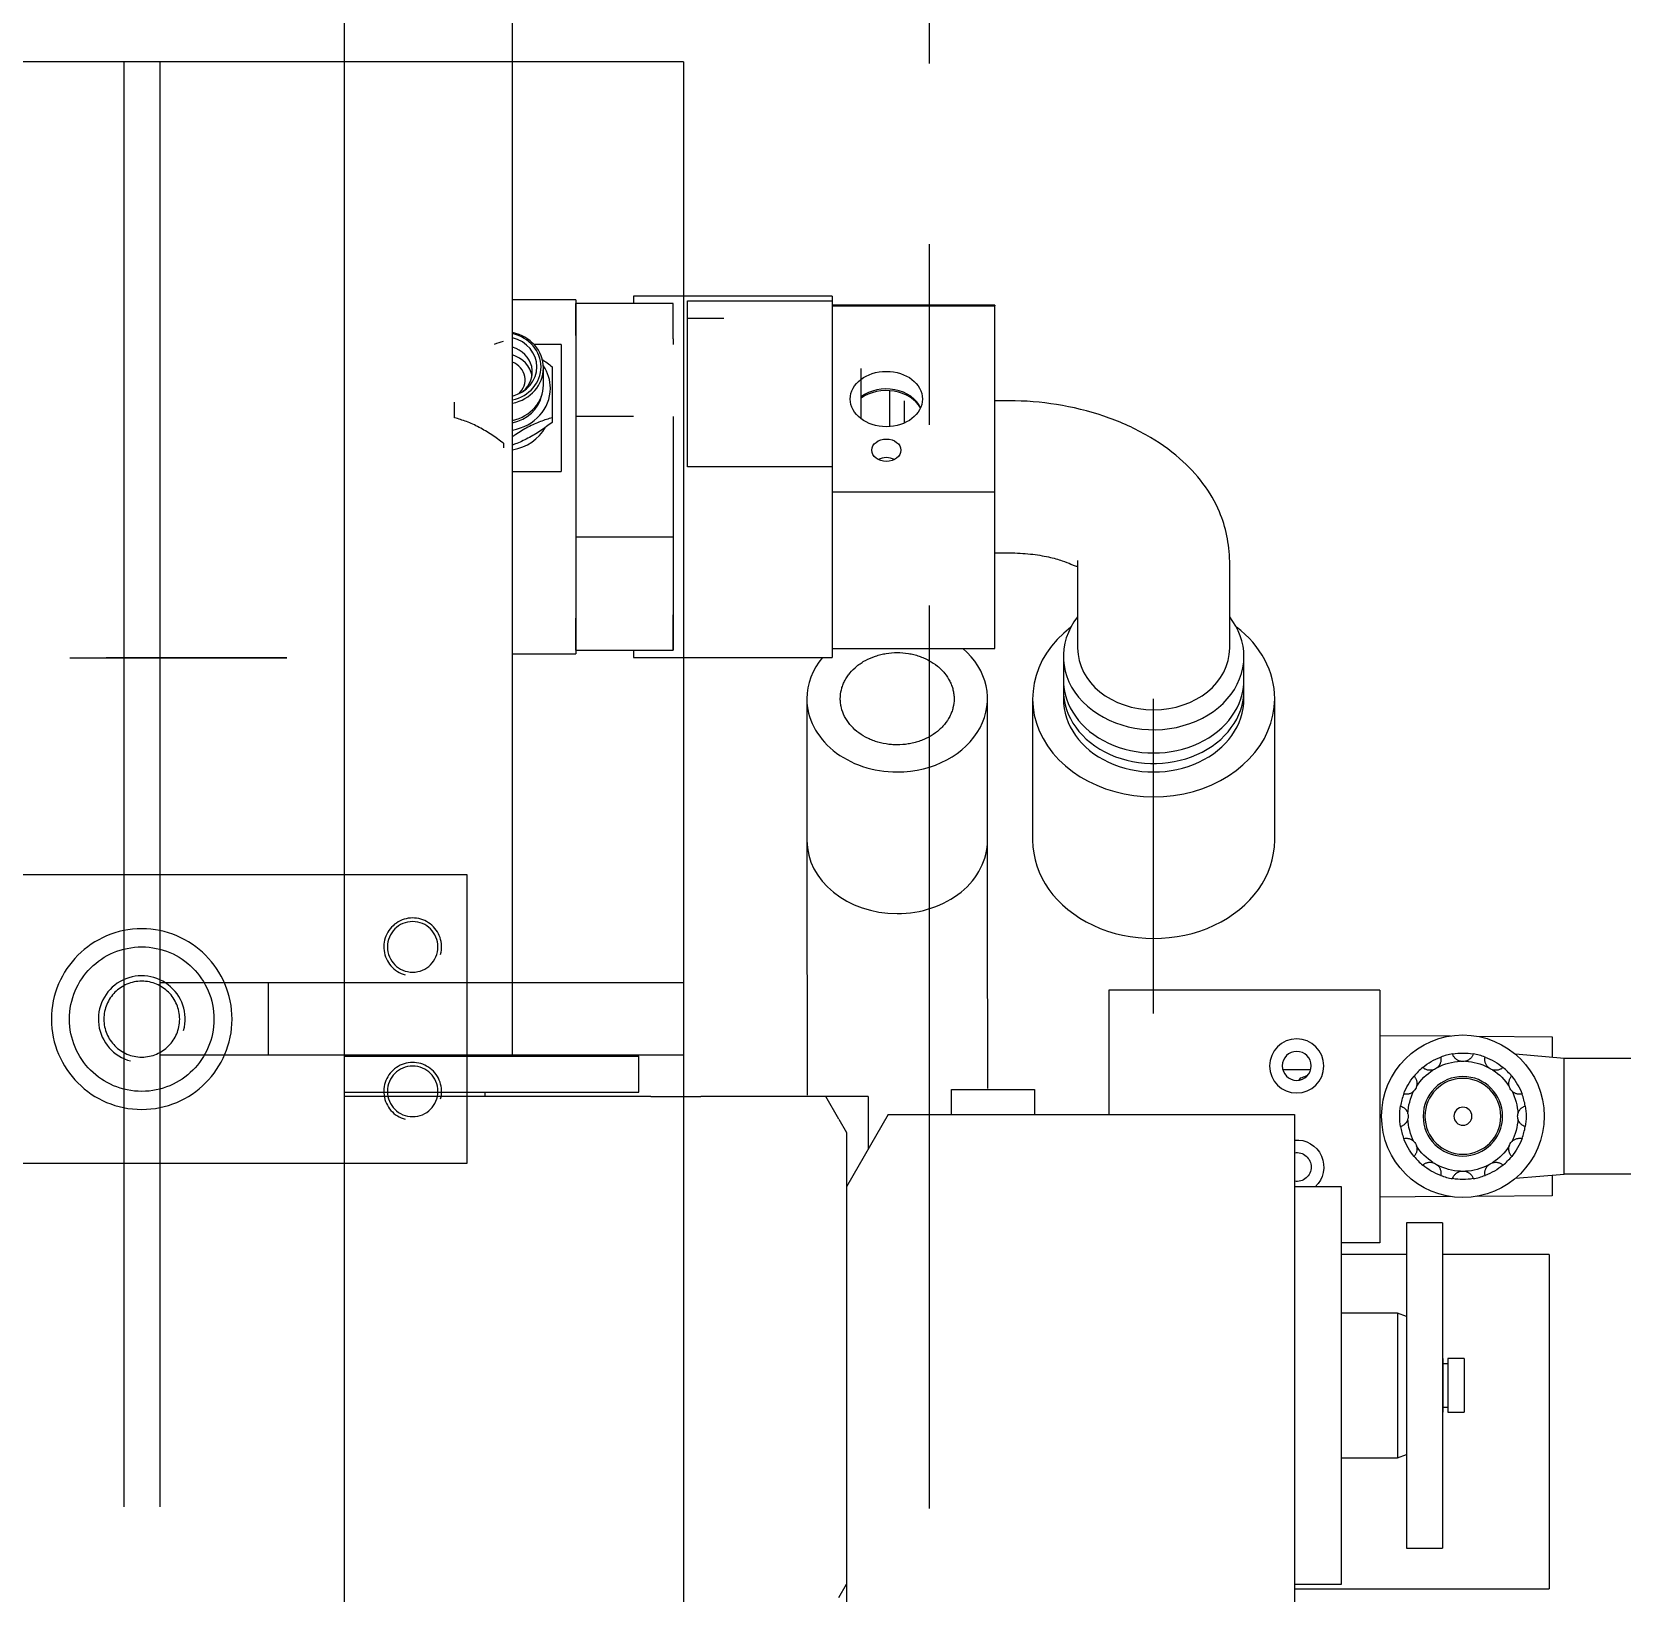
# Model space of a CAD drawing. Header units: millimetres. Extents: x 10462777 to 22643323, y 453826 to 1389191.
# Drawn here: x 11308835.2 to 11309275.5, y 600557.8 to 600990 of the extents above; entities that cross this region are included whole.
import ezdxf

# ---------------------------------------------------------------- set-up
doc = ezdxf.new("R2010")
doc.units = ezdxf.units.MM
doc.header["$LTSCALE"] = 200
doc.header["$MEASUREMENT"] = 0
doc.linetypes.add('DASHED', pattern=[3.5, 2, -1.5])
doc.linetypes.add('PHANTOM', pattern=[2.5, 1.25, -0.25, 0.25, -0.25, 0.25, -0.25])
doc.layers.add('2', color=2, linetype='CONTINUOUS')
doc.layers.add('5', color=4, linetype='CONTINUOUS')
doc.layers.add('TOP$23', color=7, linetype='CONTINUOUS', true_color=0xffffff)

msp = doc.modelspace()

# ---------------------------------------------------------------- linework, layer by layer
at = {"layer": '2', "color": 252, "linetype": 'Continuous'}
for p, q in [((11308968.29245, 600706.46535, 0), (11308968.29245, 601396.46734, 0)), ((11309056.7937, 600916.82725, 0), (11309001.79292, 600916.82725, 0)), ((11309001.79292, 600916.82725, 0), (11309001.79292, 600914.82697, 0)), ((11309016.79314, 600915.52007, 0), (11309056.7937, 600915.52007, 0)), ((11309016.79314, 600869.55675, 0), (11309016.79314, 600915.52007, 0)), ((11309056.7937, 600916.82725, 0), (11309056.7937, 600915.52007, 0)), ((11309056.7937, 600915.52007, 0), (11309056.7937, 600869.55675, 0)), ((11309056.79399, 600914.15708, 0), (11309101.79434, 600914.15708, 0)), ((11309101.79434, 600914.32722, 0), (11309056.79488, 600914.32722, 0)), ((11309101.79434, 600914.32722, 0), (11309101.79434, 600914.15708, 0)), ((11309101.79434, 600862.56339, 0), (11309101.79434, 600914.15708, 0)), ((11309056.7937, 600869.55675, 0), (11309016.79314, 600869.55675, 0)), ((11309056.7937, 600869.55675, 0), (11309056.7937, 600816.82583, 0)), ((11309101.79434, 600862.56339, 0), (11309056.79399, 600862.56339, 0)), ((11309101.79434, 600819.32587, 0), (11309101.79434, 600862.56339, 0)), ((11309001.79292, 600818.82642, 0), (11309001.79292, 600816.82583, 0)), ((11309056.79488, 600819.32587, 0), (11309101.79434, 600819.32587, 0)), ((11309001.79292, 600816.82583, 0), (11309056.7937, 600816.82583, 0)), ((11309133.39479, 600724.7678, 0), (11309133.39479, 600690.30653, 0)), ((11309208.39586, 600724.7678, 0), (11309133.39479, 600724.7678, 0)), ((11309208.39586, 600724.7678, 0), (11309208.39586, 600654.7668, 0)), ((11308921.78494, 600706.45754, 0), (11309003.2925, 600706.45754, 0)), ((11309003.29294, 600696.45739, 0), (11309003.29294, 600706.45754, 0)), ((11309181.52229, 600702.76748, 0), (11309189.26846, 600702.76748, 0)), ((11309186.39554, 600699.89436, 0), (11309186.39554, 600700.35644, 0)), ((11308921.78494, 600696.45739, 0), (11309003.2925, 600696.45739, 0)), ((11309006.55539, 600695.30738, 0), (11308921.79231, 600695.30738, 0)), ((11308960.73984, 600695.30169, 0), (11308960.73984, 600696.42861, 0)), ((11309006.55539, 600695.30738, 0), (11309020.41199, 600695.30738, 0)), ((11309055.02018, 600695.30738, 0), (11309020.41199, 600695.30738, 0)), ((11309064.65022, 600695.30738, 0), (11309055.02011, 600695.30738, 0)), ((11309058.65014, 600689.0201, 0), (11309055.02018, 600695.30738, 0)), ((11309066.79385, 600695.30738, 0), (11309064.65022, 600695.30738, 0)), ((11309066.79385, 600695.30738, 0), (11309066.79385, 600680.69842, 0)), ((11309089.79417, 600690.30552, 0), (11309089.79417, 600697.19129, 0)), ((11309089.79417, 600697.19129, 0), (11309112.7945, 600697.19129, 0)), ((11309112.7945, 600697.19129, 0), (11309112.7945, 600690.30618, 0)), ((11309072.34093, 600690.30731, 0), (11309060.79376, 600670.30702, 0)), ((11309072.34093, 600690.30731, 0), (11309184.79552, 600690.30731, 0)), ((11309184.79552, 600690.30731, 0), (11309184.79552, 600550.30532, 0)), ((11309058.65014, 600689.0201, 0), (11309060.79376, 600685.30724, 0)), ((11309060.79376, 600685.30724, 0), (11309060.79376, 600560.30546, 0)), ((11309197.79571, 600670.30702, 0), (11309184.79552, 600670.30702, 0)), ((11309197.79571, 600576.41482, 0), (11309197.79571, 600670.30702, 0)), ((11309225.7961, 600660.30688, 0), (11309215.79596, 600660.30688, 0)), ((11309225.7961, 600660.30688, 0), (11309215.79596, 600660.30688, 0)), ((11309215.79596, 600660.30688, 0), (11309215.79596, 600570.49538, 0)), ((11309215.79596, 600660.30688, 0), (11309215.79596, 600570.49538, 0)), ((11309225.7961, 600660.30688, 0), (11309225.7961, 600570.49538, 0)), ((11309225.7961, 600660.30688, 0), (11309225.7961, 600570.49538, 0)), ((11309208.39586, 600654.7668, 0), (11309197.79493, 600654.7668, 0)), ((11309213.29593, 600635.29803, 0), (11309197.79496, 600635.29803, 0)), ((11309215.79596, 600634.38809, 0), (11309213.29593, 600635.29803, 0)), ((11309213.29593, 600635.29803, 0), (11309213.29593, 600634.40426, 0)), ((11309213.29593, 600634.40426, 0), (11309213.29593, 600595.31446, 0)), ((11309225.84611, 600622.73135, 0), (11309225.79605, 600622.73135, 0)), ((11309225.84611, 600622.73135, 0), (11309225.84611, 600622.3994, 0)), ((11309225.84611, 600622.3994, 0), (11309225.84611, 600607.88114, 0)), ((11309227.20112, 600621.27883, 0), (11309225.84611, 600621.27883, 0)), ((11309231.79619, 600622.73135, 0), (11309227.20112, 600622.73135, 0)), ((11309227.20112, 600622.73135, 0), (11309227.20112, 600622.3994, 0)), ((11309227.20112, 600622.3994, 0), (11309227.20112, 600607.88114, 0)), ((11309231.79619, 600622.73135, 0), (11309231.79619, 600622.3994, 0)), ((11309231.79619, 600622.3994, 0), (11309231.79619, 600607.88114, 0)), ((11309225.79605, 600607.88114, 0), (11309225.84611, 600607.88114, 0)), ((11309225.84611, 600609.33366, 0), (11309227.20112, 600609.33366, 0)), ((11309227.20112, 600607.88114, 0), (11309231.79619, 600607.88114, 0)), ((11309197.79496, 600595.31446, 0), (11309213.29593, 600595.31446, 0)), ((11309213.29593, 600595.31446, 0), (11309215.79596, 600596.2244, 0)), ((11309197.79571, 600560.30546, 0), (11309197.79571, 600576.41482, 0)), ((11309215.79596, 600570.49538, 0), (11309215.79596, 600570.3056, 0)), ((11309215.79596, 600570.49538, 0), (11309215.79596, 600570.3056, 0)), ((11309225.7961, 600570.49538, 0), (11309225.7961, 600570.3056, 0)), ((11309225.7961, 600570.49538, 0), (11309225.7961, 600570.3056, 0)), ((11309215.79596, 600570.3056, 0), (11309225.7961, 600570.3056, 0)), ((11309215.79596, 600570.3056, 0), (11309225.7961, 600570.3056, 0)), ((11309058.65014, 600556.59259, 0), (11309060.79376, 600560.30546, 0)), ((11309060.79376, 600560.30671, 0), (11309060.79376, 600550.30532, 0)), ((11309184.79552, 600560.30546, 0), (11309197.79571, 600560.30546, 0))]:
    msp.add_line(p, q, dxfattribs=at)
at = {"layer": '2', "color": 203, "linetype": 'Continuous'}
for p, q in [((11308985.7927, 600915.82724, 0), (11308968.2912, 600915.82724, 0)), ((11308985.7927, 600915.82724, 0), (11308985.7927, 600817.82585, 0)), ((11308981.79264, 600903.41885, 0), (11308974.28953, 600903.41885, 0)), ((11308981.79264, 600903.41885, 0), (11308981.79264, 600868.27043, 0)), ((11308968.29245, 600868.27043, 0), (11308981.79264, 600868.27043, 0)), ((11308968.2912, 600817.82585, 0), (11308985.7927, 600817.82585, 0))]:
    msp.add_line(p, q, dxfattribs=at)
at = {"layer": '2', "color": 60, "linetype": 'Continuous'}
for p, q in [((11309012.79308, 600914.82723, 0), (11308985.7927, 600914.82723, 0)), ((11308985.7927, 600905.95068, 0), (11308985.7927, 600914.82723, 0)), ((11309012.79308, 600905.04342, 0), (11309012.79308, 600914.82723, 0)), ((11309026.79328, 600910.67717, 0), (11309016.7932, 600910.67717, 0)), ((11309012.79308, 600905.04342, 0), (11309012.79308, 600903.41669, 0)), ((11308976.87242, 600892.22626, 0), (11308976.87242, 600896.97453, 0)), ((11308979.2926, 600897.30888, 0), (11308979.2926, 600896.03125, 0)), ((11309064.79382, 600884.37649, 0), (11309064.79382, 600896.82697, 0)), ((11309072.79393, 600881.4515, 0), (11309072.79393, 600890.66461, 0)), ((11309076.74399, 600887.87684, 0), (11309076.74399, 600881.69944, 0)), ((11309106.24888, 600887.87684, 0), (11309101.7941, 600887.87684, 0)), ((11308979.2926, 600883.18074, 0), (11308979.2926, 600881.90311, 0)), ((11309001.79253, 600883.50178, 0), (11308985.7927, 600883.50178, 0)), ((11309012.79308, 600883.50178, 0), (11309012.79308, 600850.15131, 0)), ((11309064.79382, 600882.88379, 0), (11309064.79382, 600884.37649, 0)), ((11309072.79393, 600880.73405, 0), (11309072.79393, 600881.4515, 0)), ((11308965.79241, 600876.11667, 0), (11308965.79241, 600874.83904, 0)), ((11309012.79308, 600850.15131, 0), (11308985.7927, 600850.15131, 0)), ((11309001.79253, 600850.15131, 0), (11308985.7927, 600850.15131, 0)), ((11309012.79308, 600850.15131, 0), (11309012.79308, 600828.60967, 0)), ((11309101.7941, 600845.77625, 0), (11309106.24888, 600845.77625, 0)), ((11309124.74467, 600843.69248, 0), (11309124.74467, 600819.41244, 0)), ((11309166.84527, 600819.41244, 0), (11309166.84527, 600843.69248, 0)), ((11308985.7927, 600818.82586, 0), (11308985.7927, 600827.70241, 0)), ((11309012.79308, 600829.26131, 0), (11309012.79308, 600818.82586, 0)), ((11309012.79308, 600818.82586, 0), (11309012.79308, 600828.60967, 0)), ((11308985.7927, 600822.25297, 0), (11308985.7927, 600818.82586, 0)), ((11308985.7927, 600818.82586, 0), (11309012.79308, 600818.82586, 0)), ((11309120.79461, 600817.1017, 0), (11309120.79461, 600810.66672, 0)), ((11309170.79532, 600810.66672, 0), (11309170.79532, 600817.1017, 0)), ((11309112.29449, 600805.40174, 0), (11309112.29449, 600766.20686, 0)), ((11309120.79461, 600807.74173, 0), (11309120.79461, 600805.40174, 0)), ((11309170.79532, 600805.40174, 0), (11309170.79532, 600807.74173, 0)), ((11309179.29544, 600766.20686, 0), (11309179.29544, 600805.40174, 0)), ((11309215.79597, 600651.51676, 0), (11309197.79635, 600651.51676, 0)), ((11309255.29652, 600651.51676, 0), (11309225.79496, 600651.51676, 0)), ((11309255.29652, 600651.51676, 0), (11309255.29652, 600605.2661, 0)), ((11309255.29652, 600605.2661, 0), (11309255.29652, 600559.01544, 0)), ((11309184.7965, 600559.01544, 0), (11309255.29652, 600559.01544, 0))]:
    msp.add_line(p, q, dxfattribs=at)
at = {"layer": '2', "color": 172, "linetype": 'Continuous'}
for p, q in [((11308845.79071, 600816.7591, 0), (11308855.79085, 600816.7591, 0)), ((11308845.79071, 600816.7591, 0), (11308855.79085, 600816.7591, 0)), ((11308850.79078, 600816.7591, 0), (11308855.79085, 600816.7591, 0)), ((11308850.79078, 600816.7591, 0), (11308855.79085, 600816.7591, 0)), ((11308855.79085, 600816.7591, 0), (11308895.79142, 600816.7591, 0)), ((11308895.79142, 600816.7591, 0), (11308855.79085, 600816.7591, 0)), ((11308895.79142, 600816.7591, 0), (11308855.79085, 600816.7591, 0)), ((11308855.79085, 600816.7591, 0), (11308895.79142, 600816.7591, 0)), ((11308895.79142, 600816.7591, 0), (11308900.79149, 600816.7591, 0)), ((11308905.79156, 600816.7591, 0), (11308895.79142, 600816.7591, 0)), ((11308895.79142, 600816.7591, 0), (11308905.79156, 600816.7591, 0)), ((11308900.79149, 600816.7591, 0), (11308895.79142, 600816.7591, 0))]:
    msp.add_line(p, q, dxfattribs=at)
at = {"layer": '2', "color": 51, "linetype": 'Continuous'}
msp.add_line((11309145.79497, 600718.29551, 0), (11309145.79497, 600805.40174, 0), dxfattribs=at)
at = {"layer": '2', "color": 30, "linetype": 'Continuous'}
for p, q in [((11309208.39586, 600712.21762, 0), (11309227.95984, 600712.05356, 0)), ((11309235.20513, 600711.9928, 0), (11309256.09653, 600711.81761, 0)), ((11309256.09653, 600711.81761, 0), (11309256.09653, 600706.10509, 0)), ((11309259.39658, 600705.81753, 0), (11309245.93342, 600706.99092, 0)), ((11309299.39715, 600705.81753, 0), (11309259.39658, 600705.81753, 0)), ((11309259.39658, 600673.81707, 0), (11309259.39658, 600705.81753, 0)), ((11309245.93342, 600672.64368, 0), (11309259.39658, 600673.81707, 0)), ((11309256.09653, 600673.52951, 0), (11309256.09653, 600667.81699, 0)), ((11309299.39715, 600673.81707, 0), (11309259.39658, 600673.81707, 0)), ((11309227.95984, 600667.58104, 0), (11309208.39586, 600667.41698, 0)), ((11309256.09653, 600667.81699, 0), (11309235.20513, 600667.6418, 0))]:
    msp.add_line(p, q, dxfattribs=at)
at = {"layer": '2', "color": 252, "linetype": 'Continuous', "extrusion": (0, 0, -1)}
for radius in [7.50011, 4.00006]:
    msp.add_circle((-11309185.39553, 600703.7675, 0), radius, dxfattribs=at)
at = {"layer": '2', "color": 30, "linetype": 'Continuous'}
msp.add_circle((11309231.39618, 600689.8173, 0), 22.50032, dxfattribs=at)
at = {"layer": '2', "color": 30, "linetype": 'Continuous', "extrusion": (0, 0, -1)}
for radius in [11.00016, 10.50015, 2.50004]:
    msp.add_circle((-11309231.39618, 600689.8173, 0), radius, dxfattribs=at)
at = {"layer": '2', "color": 30, "linetype": 'Continuous'}
for start, end in [(99.4261761, 110.573824), (69.426176, 80.5738239), (129.4261761, 140.5738239), (39.4261761, 50.5738239), (159.4261761, 170.573824), (9.426176, 20.5738239), (189.426176, 200.5738239), (339.4261761, 350.573824), (219.4261761, 230.5738239), (309.4261761, 320.5738239), (249.426176, 260.5738239), (279.4261761, 290.573824)]:
    msp.add_arc((11309231.39618, 600689.8173, 0), 17.50025, start, end, dxfattribs=at)
at = {"layer": '2', "color": 30, "linetype": 'Continuous', "extrusion": (0, 0, -1)}
for centre, radius, start, end in [((-11309231.39618, 600689.8173, 0), 17.50025, 80.5738239, 99.4261761), ((-11309231.39618, 600689.8173, 0), 15.25022, 32.6455378, 57.3544621), ((-11309231.39618, 600689.8173, 0), 17.50025, 50.5738239, 69.426176), ((-11309222.32106, 600705.53588, 0), 3.00004, 226.4301205, 253.5698795), ((-11309231.39618, 600689.8173, 0), 15.25022, 62.6455378, 87.354462), ((-11309231.39618, 600707.96756, 0), 3.00004, 256.4301206, 283.5698794), ((-11309231.39618, 600689.8173, 0), 15.25022, 92.645538, 117.3544622), ((-11309231.39618, 600689.8173, 0), 17.50025, 110.573824, 129.4261761), ((-11309240.47131, 600705.53588, 0), 3.00004, 286.4301205, 313.5698795), ((-11309231.39618, 600689.8173, 0), 15.25022, 122.6455379, 147.3544622), ((-11309231.39618, 600689.8173, 0), 17.50025, 20.5738239, 39.4261761), ((-11309231.39618, 600689.8173, 0), 17.50025, 140.5738239, 159.4261761), ((-11309231.39618, 600689.8173, 0), 15.25022, 2.6455378, 27.3544622), ((-11309215.6776, 600698.89243, 0), 3.00004, 196.4301205, 223.5698795), ((-11309247.11477, 600698.89243, 0), 3.00004, 316.4301205, 343.5698795), ((-11309231.39618, 600689.8173, 0), 15.25022, 152.6455378, 177.3544622), ((-11309231.39618, 600689.8173, 0), 17.50025, 350.573824, 9.426176), ((-11309213.24593, 600689.8173, 0), 3.00004, 166.4301206, 193.5698794), ((-11309249.54644, 600689.8173, 0), 3.00004, 346.4301206, 13.5698794), ((-11309231.39618, 600689.8173, 0), 17.50025, 170.573824, 189.426176), ((-11309231.39618, 600689.8173, 0), 15.25022, 332.6455378, 357.3544622), ((-11309231.39618, 600689.8173, 0), 15.25022, 182.6455378, 207.3544622), ((-11309231.39618, 600689.8173, 0), 17.50025, 320.5738239, 339.4261761), ((-11309215.6776, 600680.74217, 0), 3.00004, 136.4301205, 163.5698795), ((-11309231.39618, 600689.8173, 0), 15.25022, 302.6455379, 327.3544622), ((-11309231.39618, 600689.8173, 0), 15.25022, 212.6455378, 237.3544621), ((-11309247.11477, 600680.74217, 0), 3.00004, 16.4301205, 43.5698795), ((-11309231.39618, 600689.8173, 0), 17.50025, 200.5738239, 219.4261761), ((-11309231.39618, 600689.8173, 0), 17.50025, 290.573824, 309.4261761), ((-11309222.32106, 600674.09872, 0), 3.00004, 106.4301205, 133.5698795), ((-11309231.39618, 600689.8173, 0), 15.25022, 272.645538, 297.3544622), ((-11309231.39618, 600689.8173, 0), 15.25022, 242.6455378, 267.354462), ((-11309231.39618, 600689.8173, 0), 17.50025, 230.5738239, 249.426176), ((-11309240.47131, 600674.09872, 0), 3.00004, 46.4301205, 73.5698795), ((-11309231.39618, 600689.8173, 0), 17.50025, 260.5738239, 279.4261761), ((-11309231.39618, 600671.66704, 0), 3.00004, 76.4301206, 103.5698794)]:
    msp.add_arc(centre, radius, start, end, dxfattribs=at)
at = {"layer": '2', "color": 252, "linetype": 'Continuous', "extrusion": (0, 0, -1)}
for radius, start, end in [(7.50011, 85.4099768, 226.7211934), (4.00006, 81.3712599, 180), (4.00006, 180, 278.6231537)]:
    msp.add_arc((-11309185.39553, 600675.7671, 0), radius, start, end, dxfattribs=at)
at = {"layer": '2', "color": 60, "linetype": 'Continuous'}
for centre, major_axis, ratio, start_param, end_param in [((11308965.79241, 600897.25549, 0), (-10.4152, 0), 0.906307787, 1.813288183, 4.469995799), ((11308965.79241, 600897.25549, 0), (9.23763, 0), 0.906307787, 0, 1.296691888), ((11308965.79241, 600896.97453, 0), (11.08, 0), 0.906307787, 0, 1.343129644), ((11308965.79241, 600895.81857, 0), (-8.00011, 0), 0.906307787, 2.305830149, 4.394597042), ((11308965.79241, 600897.25549, 0), (9.23763, 0), 0.906307787, 4.986395347, 6.283185307), ((11308965.79241, 600893.66318, 0), (-6.00009, 0), 0.906307787, 2.356586088, 4.282676807), ((11308965.79241, 600896.97453, 0), (11.08, 0), 0.906307787, 4.939957743, 6.283185307), ((11308965.79241, 600893.66319, 0), (8.00011, 0), 0.906307787, 0.14912715, 1.252906513), ((11308965.79241, 600891.33875, 0), (13.00018, 0), 0.906307787, 0, 0.552822688), ((11308965.79241, 600892.22626, 0), (-11.08, 0), 0.906307787, 1.798463906, 3.141593638), ((11308965.79241, 600891.33875, 0), (13.00018, 0), 0.906307787, 4.905891266, 6.283185307), ((11308965.79241, 600891.33875, 0), (-10.83, 0), 0.906307787, 1.803765599, 2.926983232), ((11308965.79241, 600885.84464, 0), (13.00018, 0), 0.906307787, 4.905891266, 5.818131635), ((11309145.79497, 600817.1017, 0), (25.00036, 0), 0.81104061, 2.571786606, 6.283185307), ((11309145.79497, 600817.1017, 0), (25.00036, 0), 0.81104061, 0, 0.569806618), ((11309145.79497, 600805.40174, 0), (33.50048, 0), 0.81104061, 2.323600359, 6.283185307), ((11309145.79497, 600805.40174, 0), (33.50048, 0), 0.81104061, 0, 0.817992201), ((11309145.79497, 600819.41244, 0), (-21.0503, 0), 0.81104061, 0, 3.141592384), ((11309145.79497, 600807.74173, 0), (25.00036, 0), 0.81104061, 3.069434097, 6.283185307), ((11309145.79497, 600810.66672, 0), (25.00036, 0), 0.81104061, 3.141592526, 6.283185307), ((11309145.79497, 600807.74173, 0), (25.00036, 0), 0.81104061, 0, 0.072158429), ((11309145.79497, 600805.40174, 0), (25.00036, 0), 0.81104061, 3.141592526, 6.283185307), ((11309145.79497, 600766.20686, 0), (33.50048, 0), 0.81104061, 3.141592548, 6.283185307)]:
    msp.add_ellipse(centre, major_axis=major_axis, ratio=ratio, start_param=start_param, end_param=end_param, dxfattribs=at)
at = {"layer": '2', "color": 252, "linetype": 'Continuous'}
for centre, major_axis in [((11309071.79392, 600888.36024, 0), (-10.00539, 0)), ((11309071.79392, 600874.18821, 0), (4.02506, 0))]:
    msp.add_ellipse(centre, major_axis=major_axis, ratio=0.766044443, dxfattribs=at)
for centre, major_axis, start_param, end_param in [((11309071.79392, 600883.47498, 0), (10.00539, 0), 0.324957707, 2.345688298), ((11309071.79392, 600882.83218, 0), (-10.27335, 0), 3.539986449, 5.461953443), ((11309071.79392, 600869.04584, 0), (4.02506, 0), 0.986066452, 2.155525405)]:
    msp.add_ellipse(centre, major_axis=major_axis, ratio=0.766044443, start_param=start_param, end_param=end_param, dxfattribs=at)
at = {"layer": '2', "color": 27, "linetype": 'Continuous'}
for centre, ratio, start_param, end_param in [((11309074.79396, 600805.40174, 0), 0.81104061, 1.570796171, 3.898618065), ((11309074.79396, 600805.40174, 0), 0.81104061, 5.684613993, 6.283185307), ((11309074.79396, 600805.40174, 0), 0.81104061, 0, 1.570796379), ((11309074.79396, 600766.20666, 0), 0.811039331, 0.001177988, 1.570796323), ((11309074.79396, 600766.20666, 0), 0.811039331, 1.570796323, 3.142672499)]:
    msp.add_ellipse(centre, major_axis=(-25.00036, 0), ratio=ratio, start_param=start_param, end_param=end_param, dxfattribs=at)
at = {"layer": '2', "color": 60, "linetype": 'Continuous'}
for points in [[(11308963.31158, 600903.5891, 0), (11308964.16204, 600903.89192, 0), (11308964.9863, 600904.14784, 0), (11308965.79241, 600904.37295, 0)], [(11308976.44452, 600899.37247, 0), (11308977.42562, 600898.70769, 0), (11308978.37098, 600898.016, 0), (11308979.2926, 600897.30888, 0)]]:
    msp.add_open_spline(points, degree=3, dxfattribs=at)
for points, knots in [([(11308979.2926, 600897.30888, 0), (11308979.2926, 600896.88984, 0), (11308979.2926, 600896.45173, 0), (11308979.2926, 600895.52402, 0), (11308979.2926, 600895.03177, 0), (11308979.2926, 600893.49203, 0), (11308979.2926, 600892.37238, 0), (11308979.2926, 600890.81982, 0), (11308979.2926, 600890.50289, 0), (11308979.2926, 600889.86591, 0), (11308979.2926, 600889.54452, 0), (11308979.2926, 600888.57225, 0), (11308979.2926, 600887.91325, 0), (11308979.2926, 600886.57713, 0), (11308979.2926, 600885.89776, 0), (11308979.2926, 600884.53438, 0), (11308979.2926, 600883.85625, 0), (11308979.2926, 600883.18074, 0)], [0, 0, 0, 0, 0.125, 0.125, 0.25, 0.25, 0.5, 0.5, 0.5625, 0.5625, 0.625, 0.625, 0.75, 0.75, 0.875, 0.875, 1, 1, 1, 1]), ([(11308979.2926, 600896.03125, 0), (11308979.2926, 600895.3574, 0), (11308979.2926, 600894.68152, 0), (11308979.2926, 600893.32431, 0), (11308979.2926, 600892.63991, 0), (11308979.2926, 600890.6282, 0), (11308979.2926, 600889.32976, 0), (11308979.2926, 600887.77685, 0), (11308979.2926, 600887.471, 0), (11308979.2926, 600886.87736, 0), (11308979.2926, 600886.58821, 0), (11308979.2926, 600885.74221, 0), (11308979.2926, 600885.20681, 0), (11308979.2926, 600884.18401, 0), (11308979.2926, 600883.69502, 0), (11308979.2926, 600882.76276, 0), (11308979.2926, 600882.32318, 0), (11308979.2926, 600881.90311, 0)], [0, 0, 0, 0, 0.125, 0.125, 0.25, 0.25, 0.5, 0.5, 0.5625, 0.5625, 0.625, 0.625, 0.75, 0.75, 0.875, 0.875, 1, 1, 1, 1]), ([(11308952.29222, 600883.18074, 0), (11308952.29222, 600883.85625, 0), (11308952.29222, 600884.53438, 0), (11308952.29222, 600885.89776, 0), (11308952.29222, 600886.57713, 0), (11308952.29222, 600887.32986, 0), (11308952.29222, 600887.41439, 0), (11308952.29222, 600887.49877, 0)], [0, 0, 0, 0, 0.470201775, 0.470201775, 0.94040355, 0.94040355, 1, 1, 1, 1]), ([(11309166.84527, 600843.42662, 0), (11309166.71981, 600848.32885, 0), (11309164.62432, 600858.7893, 0), (11309155.62826, 600870.53869, 0), (11309143.72731, 600878.84709, 0), (11309132.12907, 600883.97764, 0), (11309119.08407, 600887.17101, 0), (11309110.24914, 600887.87121, 0), (11309105.7944, 600887.87677, 0)], [0, 0, 0, 0, 0.184673424, 0.424883279, 0.563235872, 0.708716185, 0.85617832, 1, 1, 1, 1]), ([(11308965.79241, 600876.11667, 0), (11308964.73761, 600876.92597, 0), (11308963.65901, 600877.70918, 0), (11308961.98324, 600878.82054, 0), (11308961.41491, 600879.1803, 0), (11308960.25421, 600879.87347, 0), (11308959.65643, 600880.20937, 0), (11308957.88863, 600881.13622, 0), (11308956.73022, 600881.65528, 0), (11308954.4457, 600882.53478, 0), (11308953.35324, 600882.88444, 0), (11308952.29222, 600883.18074, 0)], [0, 0, 0, 0, 0.25, 0.25, 0.375, 0.375, 0.5, 0.5, 0.75, 0.75, 1, 1, 1, 1]), ([(11308979.2926, 600883.18074, 0), (11308978.2378, 600882.88617, 0), (11308977.1592, 600882.54062, 0), (11308975.48343, 600881.89826, 0), (11308974.9151, 600881.66325, 0), (11308973.7544, 600881.14173, 0), (11308973.15662, 600880.85205, 0), (11308971.38882, 600879.92887, 0), (11308970.23042, 600879.23564, 0), (11308968.81373, 600878.29846, 0), (11308968.54217, 600878.11472, 0), (11308968.27324, 600877.92904, 0)], [0, 0, 0, 0, 0.308618202, 0.308618202, 0.462927304, 0.462927304, 0.617236405, 0.617236405, 0.925854607, 0.925854607, 1, 1, 1, 1]), ([(11308979.2926, 600881.90311, 0), (11308978.2378, 600881.0938, 0), (11308977.1592, 600880.31059, 0), (11308975.48343, 600879.19924, 0), (11308974.9151, 600878.83948, 0), (11308973.7544, 600878.14631, 0), (11308973.15662, 600877.8104, 0), (11308971.38882, 600876.88356, 0), (11308970.23042, 600876.3645, 0), (11308968.81373, 600875.81909, 0), (11308968.54217, 600875.71864, 0), (11308968.27324, 600875.62288, 0)], [0, 0, 0, 0, 0.30861813, 0.30861813, 0.462927195, 0.462927195, 0.617236259, 0.617236259, 0.925854389, 0.925854389, 1, 1, 1, 1]), ([(11309105.7944, 600845.77632, 0), (11309107.8741, 600845.75833, 0), (11309111.71626, 600845.55946, 0), (11309116.76459, 600844.70051, 0), (11309120.54456, 600843.62184, 0), (11309123.60758, 600842.40434, 0), (11309124.36435, 600841.97134, 0), (11309124.62564, 600842.05253, 0)], [0, 0, 0, 0, 0.193942664, 0.38299356, 0.562411628, 0.72939365, 1, 1, 1, 1])]:
    msp.add_open_spline(points, degree=3, knots=knots, dxfattribs=at)
at = {"layer": '2', "color": 27, "linetype": 'Continuous'}
for points, knots in [([(11309074.79396, 600818.17581, 0), (11309073.75342, 600818.17581, 0), (11309072.73027, 600818.093, 0), (11309071.22057, 600817.84966, 0), (11309070.72153, 600817.74854, 0), (11309069.73205, 600817.50538, 0), (11309069.24027, 600817.36266, 0), (11309067.80972, 600816.88178, 0), (11309066.90507, 600816.48942, 0), (11309065.621, 600815.79418, 0), (11309065.20383, 600815.54359, 0), (11309064.40111, 600815.00933, 0), (11309064.01911, 600814.72821, 0), (11309062.92939, 600813.84425, 0), (11309062.27741, 600813.20115, 0), (11309061.41386, 600812.15389, 0), (11309061.14574, 600811.79104, 0), (11309060.65982, 600811.05355, 0), (11309060.22084, 600810.30042, 0), (11309059.87432, 600809.51646, 0), (11309059.57466, 600808.71688, 0), (11309059.44777, 600808.30708, 0), (11309059.14434, 600807.07041, 0), (11309059.04428, 600806.24159, 0), (11309059.04347, 600804.99199, 0), (11309059.06825, 600804.57438, 0), (11309059.16945, 600803.73696, 0), (11309059.24582, 600803.31972, 0), (11309059.54711, 600802.09098, 0), (11309059.84435, 600801.2947, 0), (11309060.43559, 600800.13479, 0), (11309060.65854, 600799.75192, 0), (11309061.14614, 600799.01178, 0), (11309061.41078, 600798.65383, 0), (11309062.26574, 600797.61546, 0), (11309062.91649, 600796.9702, 0), (11309064.38582, 600795.77729, 0), (11309065.183, 600795.24747, 0), (11309066.46213, 600794.55338, 0), (11309066.90286, 600794.33863, 0), (11309067.81363, 600793.94304, 0), (11309068.28577, 600793.76169, 0), (11309069.71727, 600793.28044, 0), (11309070.69903, 600793.03877, 0), (11309072.21231, 600792.79353, 0), (11309072.7246, 600792.73139, 0), (11309073.75894, 600792.64831, 0), (11309074.27446, 600792.62781, 0), (11309075.81625, 600792.62737, 0), (11309076.83778, 600792.7079, 0), (11309078.36039, 600792.95239, 0), (11309078.86683, 600793.05506, 0), (11309079.85414, 600793.29765, 0), (11309080.82162, 600793.5782, 0), (11309081.75009, 600793.93341, 0), (11309082.65883, 600794.3264, 0), (11309083.10532, 600794.54288, 0), (11309084.39963, 600795.24341, 0), (11309085.19343, 600795.77202, 0), (11309086.28364, 600796.65451, 0), (11309086.63018, 600796.96371, 0), (11309087.28854, 600797.61306, 0), (11309087.59902, 600797.95227, 0), (11309088.4583, 600798.99415, 0), (11309088.94265, 600799.72751, 0), (11309089.53615, 600800.88583, 0), (11309089.71243, 600801.28401, 0), (11309090.01366, 600802.08753, 0), (11309090.13888, 600802.49257, 0), (11309090.44036, 600803.71726, 0), (11309090.54311, 600804.54641, 0), (11309090.54471, 600805.80984, 0), (11309090.51944, 600806.23027, 0), (11309090.41922, 600807.06104, 0), (11309090.34427, 600807.47278, 0), (11309090.14516, 600808.289, 0), (11309090.02101, 600808.69349, 0), (11309089.72257, 600809.4951, 0), (11309089.54712, 600809.89413, 0), (11309088.95473, 600811.05644, 0), (11309088.47147, 600811.7906, 0), (11309087.61617, 600812.83172, 0), (11309087.30911, 600813.16875, 0), (11309086.64992, 600813.82159, 0), (11309086.3032, 600814.13207, 0), (11309085.21344, 600815.01732, 0), (11309084.42127, 600815.54635, 0), (11309083.13286, 600816.24664, 0), (11309082.68514, 600816.46479, 0), (11309081.77515, 600816.86008, 0), (11309080.8463, 600817.21698, 0), (11309079.88043, 600817.49855, 0), (11309078.89586, 600817.74206, 0), (11309078.39274, 600817.84502, 0), (11309076.86424, 600818.09299, 0), (11309075.8345, 600818.17581, 0), (11309074.79396, 600818.17581, 0)], [0, 0, 0, 0, 0.03125, 0.03125, 0.046875, 0.046875, 0.0625, 0.0625, 0.09375, 0.09375, 0.109375, 0.109375, 0.125, 0.125, 0.15625, 0.15625, 0.171875, 0.171875, 0.1875, 0.203125, 0.203125, 0.21875, 0.21875, 0.25, 0.25, 0.265625, 0.265625, 0.28125, 0.28125, 0.3125, 0.3125, 0.328125, 0.328125, 0.34375, 0.34375, 0.375, 0.375, 0.40625, 0.40625, 0.421875, 0.421875, 0.4375, 0.4375, 0.46875, 0.46875, 0.484375, 0.484375, 0.5, 0.5, 0.53125, 0.53125, 0.546875, 0.546875, 0.5625, 0.578125, 0.578125, 0.59375, 0.59375, 0.625, 0.625, 0.640625, 0.640625, 0.65625, 0.65625, 0.6875, 0.6875, 0.703125, 0.703125, 0.71875, 0.71875, 0.75, 0.75, 0.765625, 0.765625, 0.78125, 0.78125, 0.796875, 0.796875, 0.8125, 0.8125, 0.84375, 0.84375, 0.859375, 0.859375, 0.875, 0.875, 0.90625, 0.90625, 0.921875, 0.921875, 0.9375, 0.953125, 0.953125, 0.96875, 0.96875, 1, 1, 1, 1]), ([(11309049.79361, 600805.38756, 0), (11309049.79361, 600798.85508, 0), (11309049.79361, 600789.05636, 0), (11309049.79361, 600775.99134, 0), (11309049.79361, 600769.45879, 0), (11309049.79361, 600766.19248, 0)], [0, 0, 0, 0, 0.499997434, 0.749996151, 1, 1, 1, 1]), ([(11309099.79431, 600766.22084, 0), (11309099.79431, 600769.48714, 0), (11309099.79431, 600776.01969, 0), (11309099.79431, 600789.08471, 0), (11309099.79431, 600798.88343, 0), (11309099.79431, 600805.41591, 0)], [0, 0, 0, 0, 0.250003818, 0.500002545, 1, 1, 1, 1]), ([(11309049.79361, 600766.19248, 0), (11309049.7925, 600747.85598, 0), (11309049.82443, 600724.5551, 0), (11309049.89591, 600700.03174, 0), (11309049.90979, 600695.66213, 0)], [0, 0, 0, 0, 0.823403211, 1, 1, 1, 1]), ([(11309099.90493, 600697.51573, 0), (11309099.89234, 600701.56525, 0), (11309099.82393, 600725.44403, 0), (11309099.79321, 600748.15612, 0), (11309099.79431, 600766.22084, 0)], [0, 0, 0, 0, 0.168179646, 1, 1, 1, 1])]:
    msp.add_open_spline(points, degree=3, knots=knots, dxfattribs=at)
at = {"layer": '2', "color": 30, "linetype": 'Continuous'}
for points, knots in [([(11309230.69228, 600705.05126, 0), (11309230.42376, 600705.11608, 0), (11309230.17432, 600705.21473, 0), (11309229.82536, 600705.40817, 0), (11309229.71318, 600705.48063, 0), (11309229.5035, 600705.63624, 0), (11309229.40509, 600705.71983, 0), (11309229.2204, 600705.89809, 0), (11309229.13367, 600705.99335, 0), (11309228.97461, 600706.19205, 0), (11309228.90247, 600706.29506, 0), (11309228.77211, 600706.50808, 0), (11309228.71389, 600706.61808, 0), (11309228.61125, 600706.8451, 0), (11309228.56686, 600706.96221, 0), (11309228.53005, 600707.08125, 0)], [0, 0, 0, 0, 0.25, 0.25, 0.375, 0.375, 0.5, 0.5, 0.625, 0.625, 0.75, 0.75, 0.875, 0.875, 1, 1, 1, 1]), ([(11309234.26232, 600707.08125, 0), (11309234.18857, 600706.84276, 0), (11309234.08663, 600706.6169, 0), (11309233.89111, 600706.29687, 0), (11309233.81848, 600706.193, 0), (11309233.65885, 600705.9935, 0), (11309233.57302, 600705.89923, 0), (11309233.38923, 600705.72159, 0), (11309233.29128, 600705.63822, 0), (11309233.1347, 600705.52173, 0), (11309233.08089, 600705.48434, 0), (11309232.96988, 600705.41254, 0), (11309232.91243, 600705.37801, 0), (11309232.61984, 600705.21535, 0), (11309232.36924, 600705.11623, 0), (11309232.10009, 600705.05126, 0)], [0, 0, 0, 0, 0.25, 0.25, 0.375, 0.375, 0.5, 0.5, 0.625, 0.625, 0.6875, 0.6875, 0.75, 0.75, 1, 1, 1, 1]), ([(11309223.1696, 600702.65835, 0), (11309222.90465, 600702.58022, 0), (11309222.6393, 600702.54093, 0), (11309222.24038, 600702.53398, 0), (11309222.10699, 600702.54064, 0), (11309221.84761, 600702.57056, 0), (11309221.72058, 600702.59375, 0), (11309221.4715, 600702.65578, 0), (11309221.34876, 600702.69492, 0), (11309221.11167, 600702.78746, 0), (11309220.99769, 600702.8406, 0), (11309220.77828, 600702.9599, 0), (11309220.67286, 600703.02606, 0), (11309220.47046, 600703.17134, 0), (11309220.37346, 600703.25057, 0), (11309220.28207, 600703.33525, 0)], [0, 0, 0, 0, 0.25, 0.25, 0.375, 0.375, 0.5, 0.5, 0.625, 0.625, 0.75, 0.75, 0.875, 0.875, 1, 1, 1, 1]), ([(11309225.24635, 600706.20139, 0), (11309225.30173, 600705.95798, 0), (11309225.32638, 600705.71141, 0), (11309225.31707, 600705.33649, 0), (11309225.3061, 600705.21022, 0), (11309225.26761, 600704.95763, 0), (11309225.24041, 600704.83308, 0), (11309225.17007, 600704.58734, 0), (11309225.12692, 600704.46617, 0), (11309225.04957, 600704.287, 0), (11309225.02167, 600704.22771, 0), (11309224.96142, 600704.11002, 0), (11309224.92893, 600704.05139, 0), (11309224.75688, 600703.76423, 0), (11309224.58941, 600703.55309, 0), (11309224.3888, 600703.36225, 0)], [0, 0, 0, 0, 0.25, 0.25, 0.375, 0.375, 0.5, 0.5, 0.625, 0.625, 0.6875, 0.6875, 0.75, 0.75, 1, 1, 1, 1]), ([(11309238.40357, 600703.36225, 0), (11309238.20342, 600703.55264, 0), (11309238.03673, 600703.7628, 0), (11309237.83125, 600704.1048, 0), (11309237.77032, 600704.22365, 0), (11309237.66654, 600704.46324, 0), (11309237.62311, 600704.58484, 0), (11309237.55229, 600704.83157, 0), (11309237.52482, 600704.95743, 0), (11309237.48641, 600705.20903, 0), (11309237.47545, 600705.33431, 0), (11309237.46906, 600705.58397, 0), (11309237.47364, 600705.70835, 0), (11309237.49826, 600705.95628, 0), (11309237.51838, 600706.07989, 0), (11309237.54602, 600706.20139, 0)], [0, 0, 0, 0, 0.25, 0.25, 0.375, 0.375, 0.5, 0.5, 0.625, 0.625, 0.75, 0.75, 0.875, 0.875, 1, 1, 1, 1]), ([(11309242.5103, 600703.33525, 0), (11309242.32719, 600703.16559, 0), (11309242.12598, 600703.02096, 0), (11309241.79664, 600702.84156, 0), (11309241.6818, 600702.78792, 0), (11309241.44381, 600702.69497, 0), (11309241.32234, 600702.65624, 0), (11309241.07436, 600702.5943, 0), (11309240.94784, 600702.57107, 0), (11309240.754, 600702.54848, 0), (11309240.6887, 600702.543, 0), (11309240.55667, 600702.53633, 0), (11309240.48964, 600702.53515, 0), (11309240.15493, 600702.54058, 0), (11309239.88834, 600702.58003, 0), (11309239.62276, 600702.65835, 0)], [0, 0, 0, 0, 0.25, 0.25, 0.375, 0.375, 0.5, 0.5, 0.625, 0.625, 0.6875, 0.6875, 0.75, 0.75, 1, 1, 1, 1]), ([(11309217.87823, 600700.93142, 0), (11309218.04789, 600700.74831, 0), (11309218.19252, 600700.5471, 0), (11309218.37193, 600700.21775, 0), (11309218.42556, 600700.10292, 0), (11309218.51852, 600699.86493, 0), (11309218.55724, 600699.74346, 0), (11309218.61919, 600699.49547, 0), (11309218.64241, 600699.36896, 0), (11309218.665, 600699.17512, 0), (11309218.67049, 600699.10982, 0), (11309218.67716, 600698.97778, 0), (11309218.67833, 600698.91076, 0), (11309218.67291, 600698.57604, 0), (11309218.63345, 600698.30945, 0), (11309218.55514, 600698.04388, 0)], [0, 0, 0, 0, 0.25, 0.25, 0.375, 0.375, 0.5, 0.5, 0.625, 0.625, 0.6875, 0.6875, 0.75, 0.75, 1, 1, 1, 1]), ([(11309244.23723, 600698.04388, 0), (11309244.1591, 600698.30884, 0), (11309244.11982, 600698.57418, 0), (11309244.11286, 600698.97311, 0), (11309244.11953, 600699.10649, 0), (11309244.14944, 600699.36588, 0), (11309244.17263, 600699.4929, 0), (11309244.23467, 600699.74198, 0), (11309244.2738, 600699.86472, 0), (11309244.36634, 600700.10182, 0), (11309244.41949, 600700.2158, 0), (11309244.53878, 600700.4352, 0), (11309244.60494, 600700.54063, 0), (11309244.75023, 600700.74303, 0), (11309244.82945, 600700.84002, 0), (11309244.91414, 600700.93142, 0)], [0, 0, 0, 0, 0.25, 0.25, 0.375, 0.375, 0.5, 0.5, 0.625, 0.625, 0.75, 0.75, 0.875, 0.875, 1, 1, 1, 1]), ([(11309217.85123, 600696.82468, 0), (11309217.66084, 600696.62454, 0), (11309217.45069, 600696.45785, 0), (11309217.10868, 600696.25236, 0), (11309216.98984, 600696.19144, 0), (11309216.75024, 600696.08766, 0), (11309216.62864, 600696.04423, 0), (11309216.38191, 600695.97341, 0), (11309216.25606, 600695.94593, 0), (11309216.00445, 600695.90753, 0), (11309215.87917, 600695.89656, 0), (11309215.62951, 600695.89017, 0), (11309215.50513, 600695.89476, 0), (11309215.25721, 600695.91938, 0), (11309215.13359, 600695.93949, 0), (11309215.0121, 600695.96713, 0)], [0, 0, 0, 0, 0.25, 0.25, 0.375, 0.375, 0.5, 0.5, 0.625, 0.625, 0.75, 0.75, 0.875, 0.875, 1, 1, 1, 1]), ([(11309247.78027, 600695.96713, 0), (11309247.53686, 600695.91176, 0), (11309247.29029, 600695.88711, 0), (11309246.91537, 600695.89641, 0), (11309246.7891, 600695.90738, 0), (11309246.53652, 600695.94587, 0), (11309246.41196, 600695.97307, 0), (11309246.16623, 600696.04342, 0), (11309246.04505, 600696.08656, 0), (11309245.86588, 600696.16392, 0), (11309245.80659, 600696.19182, 0), (11309245.68891, 600696.25206, 0), (11309245.63028, 600696.28455, 0), (11309245.34312, 600696.45661, 0), (11309245.13197, 600696.62408, 0), (11309244.94113, 600696.82468, 0)], [0, 0, 0, 0, 0.25, 0.25, 0.375, 0.375, 0.5, 0.5, 0.625, 0.625, 0.6875, 0.6875, 0.75, 0.75, 1, 1, 1, 1]), ([(11309214.13223, 600692.68343, 0), (11309214.37072, 600692.60968, 0), (11309214.59658, 600692.50775, 0), (11309214.91662, 600692.31223, 0), (11309215.02049, 600692.2396, 0), (11309215.21998, 600692.07997, 0), (11309215.31425, 600691.99413, 0), (11309215.49189, 600691.81035, 0), (11309215.57526, 600691.71239, 0), (11309215.69175, 600691.55582, 0), (11309215.72915, 600691.50201, 0), (11309215.80094, 600691.391, 0), (11309215.83547, 600691.33354, 0), (11309215.99813, 600691.04096, 0), (11309216.09726, 600690.79035, 0), (11309216.16222, 600690.5212, 0)], [0, 0, 0, 0, 0.25, 0.25, 0.375, 0.375, 0.5, 0.5, 0.625, 0.625, 0.6875, 0.6875, 0.75, 0.75, 1, 1, 1, 1]), ([(11309246.63015, 600690.5212, 0), (11309246.69496, 600690.78973, 0), (11309246.79361, 600691.03916, 0), (11309246.98706, 600691.38812, 0), (11309247.05952, 600691.50031, 0), (11309247.21512, 600691.70998, 0), (11309247.29871, 600691.80839, 0), (11309247.47698, 600691.99309, 0), (11309247.57224, 600692.07981, 0), (11309247.77093, 600692.23887, 0), (11309247.87394, 600692.31101, 0), (11309248.08696, 600692.44137, 0), (11309248.19697, 600692.49959, 0), (11309248.42399, 600692.60224, 0), (11309248.5411, 600692.64662, 0), (11309248.66013, 600692.68343, 0)], [0, 0, 0, 0, 0.25, 0.25, 0.375, 0.375, 0.5, 0.5, 0.625, 0.625, 0.75, 0.75, 0.875, 0.875, 1, 1, 1, 1]), ([(11309216.16222, 600689.1134, 0), (11309216.09741, 600688.84487, 0), (11309215.99875, 600688.59544, 0), (11309215.80531, 600688.24648, 0), (11309215.73285, 600688.13429, 0), (11309215.57725, 600687.92462, 0), (11309215.49365, 600687.82621, 0), (11309215.31539, 600687.64151, 0), (11309215.22013, 600687.55479, 0), (11309215.02144, 600687.39573, 0), (11309214.91843, 600687.32359, 0), (11309214.70541, 600687.19323, 0), (11309214.5954, 600687.13501, 0), (11309214.36838, 600687.03236, 0), (11309214.25127, 600686.98798, 0), (11309214.13223, 600686.95117, 0)], [0, 0, 0, 0, 0.25, 0.25, 0.375, 0.375, 0.5, 0.5, 0.625, 0.625, 0.75, 0.75, 0.875, 0.875, 1, 1, 1, 1]), ([(11309248.66013, 600686.95117, 0), (11309248.42165, 600687.02492, 0), (11309248.19579, 600687.12685, 0), (11309247.87575, 600687.32237, 0), (11309247.77188, 600687.395, 0), (11309247.57238, 600687.55463, 0), (11309247.47811, 600687.64047, 0), (11309247.30048, 600687.82426, 0), (11309247.21711, 600687.92221, 0), (11309247.10062, 600688.07878, 0), (11309247.06322, 600688.13259, 0), (11309246.99143, 600688.2436, 0), (11309246.9569, 600688.30106, 0), (11309246.79424, 600688.59364, 0), (11309246.69511, 600688.84425, 0), (11309246.63015, 600689.1134, 0)], [0, 0, 0, 0, 0.25, 0.25, 0.375, 0.375, 0.5, 0.5, 0.625, 0.625, 0.6875, 0.6875, 0.75, 0.75, 1, 1, 1, 1]), ([(11309215.0121, 600683.66747, 0), (11309215.25551, 600683.72284, 0), (11309215.50208, 600683.74749, 0), (11309215.877, 600683.73819, 0), (11309216.00327, 600683.72722, 0), (11309216.25585, 600683.68873, 0), (11309216.38041, 600683.66153, 0), (11309216.62614, 600683.59118, 0), (11309216.74732, 600683.54804, 0), (11309216.92649, 600683.47068, 0), (11309216.98578, 600683.44278, 0), (11309217.10346, 600683.38254, 0), (11309217.16209, 600683.35005, 0), (11309217.44925, 600683.17799, 0), (11309217.6604, 600683.01052, 0), (11309217.85123, 600682.80992, 0)], [0, 0, 0, 0, 0.25, 0.25, 0.375, 0.375, 0.5, 0.5, 0.625, 0.625, 0.6875, 0.6875, 0.75, 0.75, 1, 1, 1, 1]), ([(11309218.55514, 600681.59072, 0), (11309218.63327, 600681.32576, 0), (11309218.67255, 600681.06042, 0), (11309218.6795, 600680.66149, 0), (11309218.67284, 600680.52811, 0), (11309218.64292, 600680.26872, 0), (11309218.61974, 600680.1417, 0), (11309218.5577, 600679.89262, 0), (11309218.51857, 600679.76988, 0), (11309218.42602, 600679.53278, 0), (11309218.37288, 600679.4188, 0), (11309218.25358, 600679.1994, 0), (11309218.18742, 600679.09397, 0), (11309218.04214, 600678.89157, 0), (11309217.96292, 600678.79458, 0), (11309217.87823, 600678.70318, 0)], [0, 0, 0, 0, 0.25, 0.25, 0.375, 0.375, 0.5, 0.5, 0.625, 0.625, 0.75, 0.75, 0.875, 0.875, 1, 1, 1, 1]), ([(11309244.91414, 600678.70318, 0), (11309244.74448, 600678.88629, 0), (11309244.59984, 600679.0875, 0), (11309244.42044, 600679.41685, 0), (11309244.36681, 600679.53168, 0), (11309244.27385, 600679.76967, 0), (11309244.23513, 600679.89114, 0), (11309244.17318, 600680.13913, 0), (11309244.14996, 600680.26564, 0), (11309244.12737, 600680.45948, 0), (11309244.12188, 600680.52478, 0), (11309244.11521, 600680.65682, 0), (11309244.11403, 600680.72384, 0), (11309244.11946, 600681.05856, 0), (11309244.15892, 600681.32515, 0), (11309244.23723, 600681.59072, 0)], [0, 0, 0, 0, 0.25, 0.25, 0.375, 0.375, 0.5, 0.5, 0.625, 0.625, 0.6875, 0.6875, 0.75, 0.75, 1, 1, 1, 1]), ([(11309244.94113, 600682.80992, 0), (11309245.13153, 600683.01006, 0), (11309245.34168, 600683.17675, 0), (11309245.68369, 600683.38224, 0), (11309245.80253, 600683.44316, 0), (11309246.04212, 600683.54694, 0), (11309246.16372, 600683.59037, 0), (11309246.41045, 600683.66119, 0), (11309246.53631, 600683.68867, 0), (11309246.78792, 600683.72707, 0), (11309246.9132, 600683.73804, 0), (11309247.16286, 600683.74443, 0), (11309247.28724, 600683.73984, 0), (11309247.53516, 600683.71522, 0), (11309247.65877, 600683.69511, 0), (11309247.78027, 600683.66747, 0)], [0, 0, 0, 0, 0.25, 0.25, 0.375, 0.375, 0.5, 0.5, 0.625, 0.625, 0.75, 0.75, 0.875, 0.875, 1, 1, 1, 1]), ([(11309220.28207, 600676.29935, 0), (11309220.46518, 600676.46901, 0), (11309220.66639, 600676.61364, 0), (11309220.99573, 600676.79304, 0), (11309221.11057, 600676.84668, 0), (11309221.34856, 600676.93963, 0), (11309221.47003, 600676.97836, 0), (11309221.71801, 600677.0403, 0), (11309221.84452, 600677.06353, 0), (11309222.03837, 600677.08612, 0), (11309222.10366, 600677.0916, 0), (11309222.2357, 600677.09827, 0), (11309222.30272, 600677.09945, 0), (11309222.63744, 600677.09402, 0), (11309222.90403, 600677.05457, 0), (11309223.1696, 600676.97625, 0)], [0, 0, 0, 0, 0.25, 0.25, 0.375, 0.375, 0.5, 0.5, 0.625, 0.625, 0.6875, 0.6875, 0.75, 0.75, 1, 1, 1, 1]), ([(11309224.3888, 600676.27235, 0), (11309224.58894, 600676.08196, 0), (11309224.75563, 600675.8718, 0), (11309224.96112, 600675.5298, 0), (11309225.02204, 600675.41095, 0), (11309225.12582, 600675.17136, 0), (11309225.16926, 600675.04976, 0), (11309225.24007, 600674.80303, 0), (11309225.26755, 600674.67717, 0), (11309225.30595, 600674.42557, 0), (11309225.31692, 600674.30029, 0), (11309225.32331, 600674.05063, 0), (11309225.31873, 600673.92625, 0), (11309225.29411, 600673.67832, 0), (11309225.27399, 600673.55471, 0), (11309225.24635, 600673.43321, 0)], [0, 0, 0, 0, 0.25, 0.25, 0.375, 0.375, 0.5, 0.5, 0.625, 0.625, 0.75, 0.75, 0.875, 0.875, 1, 1, 1, 1]), ([(11309237.54602, 600673.43321, 0), (11309237.49064, 600673.67663, 0), (11309237.46599, 600673.92319, 0), (11309237.47529, 600674.29811, 0), (11309237.48626, 600674.42438, 0), (11309237.52476, 600674.67697, 0), (11309237.55196, 600674.80152, 0), (11309237.6223, 600675.04726, 0), (11309237.66545, 600675.16843, 0), (11309237.7428, 600675.3476, 0), (11309237.7707, 600675.40689, 0), (11309237.83094, 600675.52458, 0), (11309237.86344, 600675.58321, 0), (11309238.03549, 600675.87037, 0), (11309238.20296, 600676.08151, 0), (11309238.40357, 600676.27235, 0)], [0, 0, 0, 0, 0.25, 0.25, 0.375, 0.375, 0.5, 0.5, 0.625, 0.625, 0.6875, 0.6875, 0.75, 0.75, 1, 1, 1, 1]), ([(11309239.62276, 600676.97625, 0), (11309239.88772, 600677.05439, 0), (11309240.15306, 600677.09367, 0), (11309240.55199, 600677.10062, 0), (11309240.68538, 600677.09396, 0), (11309240.94476, 600677.06404, 0), (11309241.07178, 600677.04085, 0), (11309241.32087, 600676.97882, 0), (11309241.4436, 600676.93968, 0), (11309241.6807, 600676.84714, 0), (11309241.79468, 600676.794, 0), (11309242.01409, 600676.6747, 0), (11309242.11951, 600676.60854, 0), (11309242.32191, 600676.46326, 0), (11309242.4189, 600676.38403, 0), (11309242.5103, 600676.29935, 0)], [0, 0, 0, 0, 0.25, 0.25, 0.375, 0.375, 0.5, 0.5, 0.625, 0.625, 0.75, 0.75, 0.875, 0.875, 1, 1, 1, 1]), ([(11309228.53005, 600672.55335, 0), (11309228.6038, 600672.79184, 0), (11309228.70574, 600673.0177, 0), (11309228.90126, 600673.33773, 0), (11309228.97389, 600673.4416, 0), (11309229.13352, 600673.6411, 0), (11309229.21935, 600673.73537, 0), (11309229.40314, 600673.91301, 0), (11309229.50109, 600673.99638, 0), (11309229.65767, 600674.11287, 0), (11309229.71147, 600674.15026, 0), (11309229.82249, 600674.22206, 0), (11309229.87994, 600674.25659, 0), (11309230.17253, 600674.41925, 0), (11309230.42313, 600674.51837, 0), (11309230.69228, 600674.58334, 0)], [0, 0, 0, 0, 0.25, 0.25, 0.375, 0.375, 0.5, 0.5, 0.625, 0.625, 0.6875, 0.6875, 0.75, 0.75, 1, 1, 1, 1]), ([(11309232.10009, 600674.58334, 0), (11309232.36861, 600674.51852, 0), (11309232.61805, 600674.41987, 0), (11309232.96701, 600674.22643, 0), (11309233.07919, 600674.15397, 0), (11309233.28886, 600673.99836, 0), (11309233.38728, 600673.91477, 0), (11309233.57197, 600673.73651, 0), (11309233.6587, 600673.64125, 0), (11309233.81776, 600673.44255, 0), (11309233.88989, 600673.33954, 0), (11309234.02026, 600673.12652, 0), (11309234.07848, 600673.01652, 0), (11309234.18112, 600672.7895, 0), (11309234.22551, 600672.67239, 0), (11309234.26232, 600672.55335, 0)], [0, 0, 0, 0, 0.25, 0.25, 0.375, 0.375, 0.5, 0.5, 0.625, 0.625, 0.75, 0.75, 0.875, 0.875, 1, 1, 1, 1])]:
    msp.add_open_spline(points, degree=3, knots=knots, dxfattribs=at)
at = {"layer": '2', "color": 252, "linetype": 'Continuous'}
msp.add_open_spline([(11309186.39554, 600700.35644, 0), (11309186.26097, 600700.20366, 0), (11309186.13009, 600700.05104, 0), (11309186.00636, 600699.89884, 0)], degree=3, dxfattribs=at)
msp.add_open_spline([(11309188.32723, 600701.06262, 0), (11309188.19371, 600701.00914, 0), (11309188.05985, 600700.95627, 0), (11309187.42186, 600700.70824, 0), (11309186.91306, 600700.52181, 0), (11309186.39554, 600700.35644, 0)], degree=3, knots=[0, 0, 0, 0, 0.210307693, 0.210307693, 1, 1, 1, 1], dxfattribs=at)
at = {"layer": '5', "color": 60, "linetype": 'Continuous'}
msp.add_line((11308921.79179, 600505.30468, 0), (11308921.79179, 601630.52425, 0), dxfattribs=at)
at = {"layer": 'TOP$23', "color": 155, "linetype": 'PHANTOM'}
msp.add_line((11309083.66913, 601331.21124), (11309083.66913, 594066.71124), dxfattribs=at)
at = {"layer": 'TOP$23', "linetype": 'Continuous'}
for q in [(11308715.66913, 600981.71124), (11309015.66913, 596881.71124)]:
    msp.add_line((11309015.66913, 600981.71124), q, dxfattribs=at)
at = {"layer": 'TOP$23', "linetype": 'DASHED'}
for p, q in [((11308860.66913, 600981.71124), (11308860.66913, 594581.71124)), ((11308870.66913, 600981.71124), (11308870.66913, 594581.71124)), ((11308900.66913, 600726.71124), (11308870.66913, 600726.71124)), ((11308900.66913, 600726.71124), (11308900.66913, 600706.71124)), ((11309015.66913, 600726.71124), (11308900.66913, 600726.71124)), ((11308900.66913, 600706.71124), (11308870.66913, 600706.71124)), ((11309015.66913, 600706.71124), (11308900.66913, 600706.71124))]:
    msp.add_line(p, q, dxfattribs=at)
at = {"layer": 'TOP$23', "linetype": 'PHANTOM'}
for p, q in [((11308815.66913, 600756.71124), (11308955.66913, 600756.71124)), ((11308955.66913, 600756.71124), (11308955.66913, 600676.71124)), ((11308955.66913, 600676.71124), (11308815.66913, 600676.71124))]:
    msp.add_line(p, q, dxfattribs=at)
at = {"layer": 'TOP$23', "linetype": 'PHANTOM', "extrusion": (0, 0, -1)}
for centre, radius in [((-11308940.66913, 600736.71124), 7), ((-11308865.66913, 600716.71124), 25), ((-11308865.66913, 600716.71124), 10.5), ((-11308940.66913, 600696.71124), 7)]:
    msp.add_circle(centre, radius, dxfattribs=at)
at = {"layer": 'TOP$23', "linetype": 'DASHED'}
msp.add_circle((11308865.66913, 600716.71124), 20, dxfattribs=at)
for centre, radius in [((11308940.66913, 600736.71124), 8), ((11308865.66913, 600716.71124), 12), ((11308940.66913, 600696.71124), 8)]:
    msp.add_arc(centre, radius, 344.9999999, 255, dxfattribs=at)

doc.saveas('drawing.dxf')
